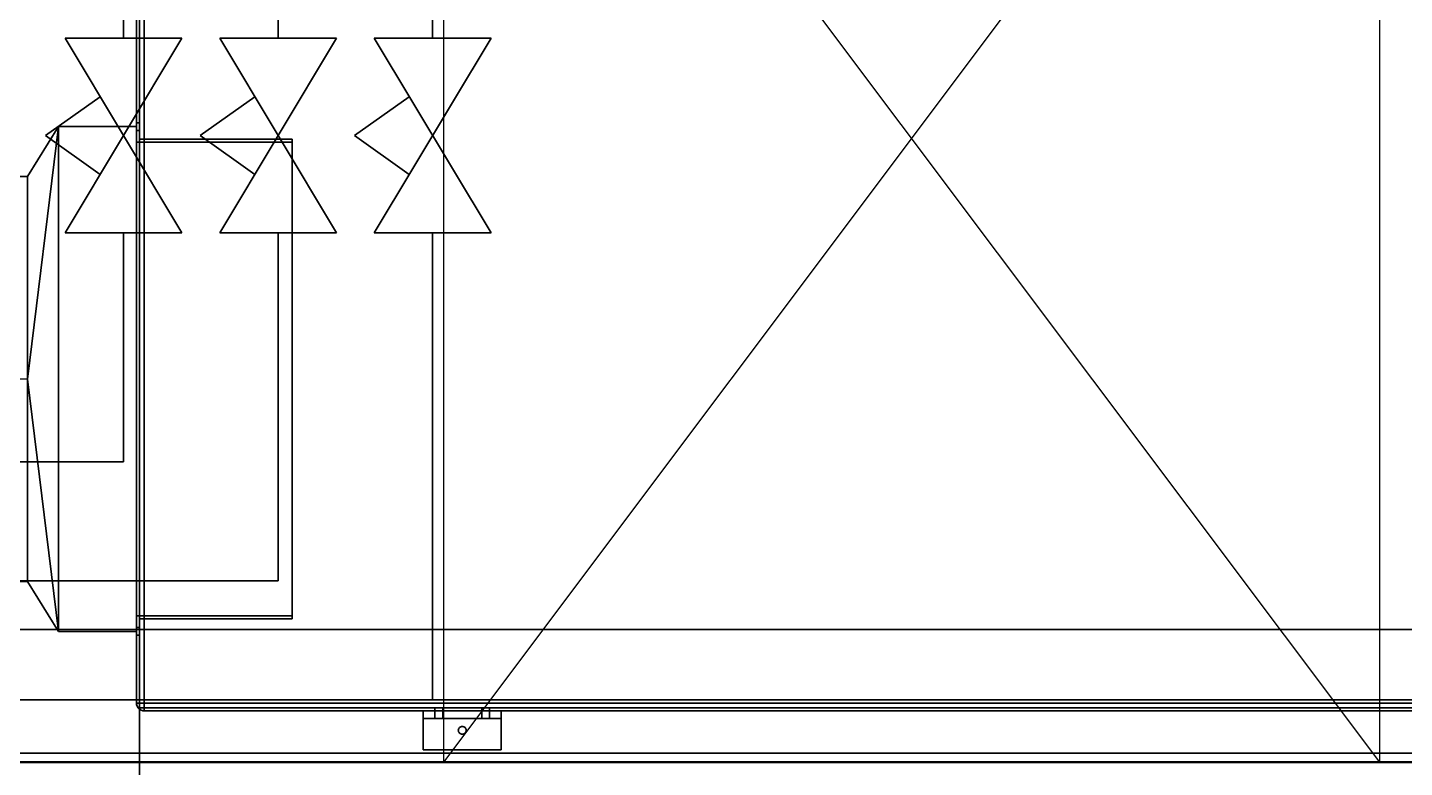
# Model space of a CAD drawing. Extents: x 0 to 756, y -25 to 420.
# Drawn here: x 323.08 to 340.75, y 302.13 to 311.63 of the extents above; entities that cross this region are included whole.
import ezdxf
from ezdxf.lldxf.tags import DXFTag

# ---------------------------------------------------------------- set-up
doc = ezdxf.new("R2010")
doc.units = 0
doc.layers.get('0').update_dxf_attribs({"lineweight": 25})
doc.layers.add('Allgemein03', color=7, linetype='Continuous', lineweight=25)
doc.layers.add('Wand Holz nicht tragend', color=7, linetype='Continuous', lineweight=13)
for name, color, linetype, lineweight, true_color in [('L_Abluft', 2, 'Continuous', 35, 0xffff00), ('L_Lüftungsgerät', 3, 'Continuous', 35, 0x00ff00), ('L_Schalldaempfer', 7, 'Continuous', 35, 0xababab), ('Raum', 250, 'Continuous', 13, 0x333333), ('S_Kaltwasser', 3, 'Continuous', 35, 0x00ff00), ('S_Zirkulation', 7, 'fein_strichliert', 35, 0xff0080)]:
    doc.layers.add(name, color=color, linetype=linetype, lineweight=lineweight, true_color=true_color)
tags = doc.linetypes.add('fein_strichliert', pattern=[4, 1, -2, 1]).pattern_tags.tags
tags[8:9] = [DXFTag(74, 4), DXFTag(75, 0), DXFTag(340, '0'), DXFTag(46, 0.0), DXFTag(50, 0.0), DXFTag(44, 0.0), DXFTag(45, 0.0)]
tags[6:7] = [DXFTag(74, 4), DXFTag(75, 0), DXFTag(340, '0'), DXFTag(46, 0.0), DXFTag(50, 0.0), DXFTag(44, 0.0), DXFTag(45, 0.0)]
tags[4:5] = [DXFTag(74, 4), DXFTag(75, 0), DXFTag(340, '0'), DXFTag(46, 0.0), DXFTag(50, 0.0), DXFTag(44, 0.0), DXFTag(45, 0.0)]
tags = doc.linetypes.add('STRICHPUNKT2', pattern=[12.7, 6.35, -3.175, 0, -3.175]).pattern_tags.tags
tags[10:11] = [DXFTag(74, 4), DXFTag(75, 0), DXFTag(340, '0'), DXFTag(46, 0.0), DXFTag(50, 0.0), DXFTag(44, 0.0), DXFTag(45, 0.0)]
tags[8:9] = [DXFTag(74, 4), DXFTag(75, 0), DXFTag(340, '0'), DXFTag(46, 0.0), DXFTag(50, 0.0), DXFTag(44, 0.0), DXFTag(45, 0.0)]
tags[6:7] = [DXFTag(74, 4), DXFTag(75, 0), DXFTag(340, '0'), DXFTag(46, 0.0), DXFTag(50, 0.0), DXFTag(44, 0.0), DXFTag(45, 0.0)]
tags[4:5] = [DXFTag(74, 4), DXFTag(75, 0), DXFTag(340, '0'), DXFTag(46, 0.0), DXFTag(50, 0.0), DXFTag(44, 0.0), DXFTag(45, 0.0)]

# ---------------------------------------------------------------- blocks, each defined once
blk = doc.blocks.new('Referenz-A01I5XF3IE')
at = {"layer": 'Allgemein03', "color": 0, "lineweight": -2}
for p, q in [((328.422, 302.194), (328.422, 350.226)), ((340.43, 350.226), (340.43, 302.194)), ((328.422, 302.194), (340.43, 318.204)), ((328.422, 318.204), (340.43, 302.194)), ((328.422, 302.194), (340.43, 302.194))]:
    blk.add_line(p, q, dxfattribs=at)
at = {"layer": 'Raum', "color": 0, "lineweight": -2}
blk.add_line((296.401, 302.194), (387.461, 302.194), dxfattribs=at)
at = {"layer": 'Wand Holz nicht tragend', "color": 0, "lineweight": 50}
blk.add_line((387.461, 302.194), (296.401, 302.194), dxfattribs=at)
blk = doc.blocks.new('3D-Objekt-A01I5XHHIE', base_point=(324.479, 302.353))
at = {"color": 0, "lineweight": -2}
for p, q in [((324.479, 319.653), (324.479, 302.953)), ((324.479, 302.953), (324.479, 319.653)), ((324.519, 319.513), (324.519, 302.893)), ((324.519, 319.513), (324.519, 302.993)), ((324.579, 302.853), (324.579, 319.553)), ((324.579, 319.553), (324.579, 302.953)), ((324.479, 310.403), (324.479, 310.402)), ((324.519, 310.403), (324.479, 310.403)), ((324.479, 310.403), (324.479, 310.402)), ((324.519, 310.403), (324.479, 310.403)), ((324.479, 310.403), (324.479, 310.402)), ((324.479, 310.403), (324.479, 310.402)), ((324.479, 310.402), (324.479, 310.399)), ((324.479, 310.402), (324.479, 310.399)), ((324.479, 310.402), (324.479, 310.399)), ((324.479, 310.402), (324.479, 310.399)), ((324.479, 310.399), (324.479, 310.394)), ((324.479, 310.399), (324.479, 310.394)), ((324.479, 310.399), (324.479, 310.394)), ((324.479, 310.399), (324.479, 310.394)), ((324.479, 310.394), (324.479, 310.388)), ((324.479, 310.394), (324.479, 310.388)), ((324.479, 310.394), (324.479, 310.388)), ((324.479, 310.394), (324.479, 310.388)), ((324.479, 310.388), (324.479, 310.381)), ((324.479, 310.388), (324.479, 310.381)), ((324.479, 310.388), (324.479, 310.381)), ((324.479, 310.388), (324.479, 310.381)), ((324.479, 310.381), (324.479, 310.372)), ((324.479, 310.381), (324.479, 310.372)), ((324.479, 310.381), (324.479, 310.372)), ((324.479, 310.381), (324.479, 310.372)), ((324.479, 310.372), (324.479, 310.363)), ((324.479, 310.372), (324.479, 310.363)), ((324.479, 310.372), (324.479, 310.363)), ((324.479, 310.372), (324.479, 310.363)), ((324.479, 310.363), (324.479, 310.353)), ((324.479, 310.363), (324.479, 310.353)), ((324.479, 310.363), (324.479, 310.353)), ((324.479, 310.363), (324.479, 310.353)), ((324.479, 310.353), (324.479, 310.343)), ((324.479, 310.353), (324.479, 310.343)), ((324.479, 310.353), (324.479, 310.343)), ((324.479, 310.353), (324.479, 310.343)), ((324.479, 310.343), (324.479, 310.334)), ((324.479, 310.343), (324.479, 310.334)), ((324.479, 310.343), (324.479, 310.334)), ((324.479, 310.343), (324.479, 310.334)), ((324.479, 310.334), (324.479, 310.325)), ((324.479, 310.334), (324.479, 310.325)), ((324.479, 310.334), (324.479, 310.325)), ((324.479, 310.334), (324.479, 310.325)), ((324.479, 310.325), (324.479, 310.318)), ((324.479, 310.325), (324.479, 310.318)), ((324.479, 310.325), (324.479, 310.318)), ((324.479, 310.325), (324.479, 310.318)), ((324.479, 310.318), (324.479, 310.311)), ((324.479, 310.318), (324.479, 310.311)), ((324.479, 310.318), (324.479, 310.311)), ((324.479, 310.318), (324.479, 310.311)), ((324.479, 310.311), (324.479, 310.307)), ((324.479, 310.311), (324.479, 310.307)), ((324.479, 310.311), (324.479, 310.307)), ((324.479, 310.311), (324.479, 310.307)), ((324.479, 310.307), (324.479, 310.304)), ((324.479, 310.307), (324.479, 310.304)), ((324.479, 310.307), (324.479, 310.304)), ((324.479, 310.307), (324.479, 310.304)), ((324.479, 310.304), (324.479, 310.303)), ((324.479, 310.304), (324.479, 310.303)), ((324.479, 310.304), (324.479, 310.303)), ((324.479, 310.304), (324.479, 310.303)), ((324.479, 310.303), (324.519, 310.303)), ((324.479, 310.303), (324.519, 310.303)), ((324.519, 310.402), (324.519, 310.403)), ((324.519, 310.402), (324.519, 310.403)), ((324.519, 310.402), (324.519, 310.403)), ((324.519, 310.402), (324.519, 310.403)), ((324.519, 310.399), (324.519, 310.402)), ((324.519, 310.399), (324.519, 310.402)), ((324.519, 310.399), (324.519, 310.402)), ((324.519, 310.399), (324.519, 310.402)), ((324.519, 310.394), (324.519, 310.399)), ((324.519, 310.394), (324.519, 310.399)), ((324.519, 310.394), (324.519, 310.399)), ((324.519, 310.394), (324.519, 310.399)), ((324.519, 310.388), (324.519, 310.394)), ((324.519, 310.388), (324.519, 310.394)), ((324.519, 310.388), (324.519, 310.394)), ((324.519, 310.388), (324.519, 310.394)), ((324.519, 310.381), (324.519, 310.388)), ((324.519, 310.381), (324.519, 310.388)), ((324.519, 310.381), (324.519, 310.388)), ((324.519, 310.381), (324.519, 310.388)), ((324.519, 310.372), (324.519, 310.381)), ((324.519, 310.372), (324.519, 310.381)), ((324.519, 310.372), (324.519, 310.381)), ((324.519, 310.372), (324.519, 310.381)), ((324.519, 310.363), (324.519, 310.372)), ((324.519, 310.363), (324.519, 310.372)), ((324.519, 310.363), (324.519, 310.372)), ((324.519, 310.363), (324.519, 310.372)), ((324.519, 310.353), (324.519, 310.363)), ((324.519, 310.353), (324.519, 310.363)), ((324.519, 310.353), (324.519, 310.363)), ((324.519, 310.353), (324.519, 310.363)), ((324.519, 310.343), (324.519, 310.353)), ((324.519, 310.343), (324.519, 310.353)), ((324.519, 310.343), (324.519, 310.353)), ((324.519, 310.343), (324.519, 310.353)), ((324.519, 310.334), (324.519, 310.343)), ((324.519, 310.334), (324.519, 310.343)), ((324.519, 310.334), (324.519, 310.343)), ((324.519, 310.334), (324.519, 310.343)), ((324.519, 310.325), (324.519, 310.334)), ((324.519, 310.325), (324.519, 310.334)), ((324.519, 310.325), (324.519, 310.334)), ((324.519, 310.325), (324.519, 310.334)), ((324.519, 310.318), (324.519, 310.325)), ((324.519, 310.318), (324.519, 310.325)), ((324.519, 310.318), (324.519, 310.325)), ((324.519, 310.318), (324.519, 310.325)), ((324.519, 310.311), (324.519, 310.318)), ((324.519, 310.311), (324.519, 310.318)), ((324.519, 310.311), (324.519, 310.318)), ((324.519, 310.311), (324.519, 310.318)), ((324.519, 310.307), (324.519, 310.311)), ((324.519, 310.307), (324.519, 310.311)), ((324.519, 310.307), (324.519, 310.311)), ((324.519, 310.307), (324.519, 310.311)), ((324.519, 310.304), (324.519, 310.307)), ((324.519, 310.304), (324.519, 310.307)), ((324.519, 310.304), (324.519, 310.307)), ((324.519, 310.304), (324.519, 310.307)), ((324.519, 310.303), (324.519, 310.304)), ((324.519, 310.303), (324.519, 310.304)), ((324.519, 310.303), (324.519, 310.304)), ((324.519, 310.303), (324.519, 310.304)), ((324.479, 310.153), (324.479, 304.073)), ((326.479, 310.153), (324.479, 310.153)), ((324.479, 310.153), (324.479, 310.153)), ((324.479, 310.153), (324.479, 304.073)), ((324.479, 310.153), (326.479, 310.153)), ((324.519, 310.193), (324.519, 304.033)), ((326.479, 310.193), (324.519, 310.193)), ((324.519, 310.193), (324.519, 310.193)), ((324.519, 310.193), (324.519, 304.033)), ((326.479, 310.193), (324.519, 310.193)), ((326.479, 304.033), (326.479, 310.193)), ((326.479, 310.193), (326.479, 310.193)), ((326.479, 310.193), (326.479, 304.033)), ((326.479, 304.073), (326.479, 310.153)), ((326.479, 304.073), (326.479, 310.153)), ((326.479, 310.153), (326.479, 310.153)), ((324.479, 304.073), (326.479, 304.073)), ((324.479, 304.073), (324.479, 304.073)), ((324.479, 304.073), (326.479, 304.073)), ((324.479, 303.923), (324.479, 303.922)), ((324.519, 303.923), (324.479, 303.923)), ((324.479, 303.923), (324.479, 303.922)), ((324.519, 303.923), (324.479, 303.923)), ((324.479, 303.923), (324.479, 303.922)), ((324.479, 303.923), (324.479, 303.922)), ((324.479, 303.922), (324.479, 303.919)), ((324.479, 303.922), (324.479, 303.919)), ((324.479, 303.922), (324.479, 303.919)), ((324.479, 303.922), (324.479, 303.919)), ((324.519, 304.033), (326.479, 304.033)), ((324.519, 304.033), (324.519, 304.033)), ((324.519, 304.033), (326.479, 304.033)), ((324.519, 303.922), (324.519, 303.923)), ((324.519, 303.922), (324.519, 303.923)), ((324.519, 303.922), (324.519, 303.923)), ((324.519, 303.922), (324.519, 303.923)), ((324.519, 303.919), (324.519, 303.922)), ((324.519, 303.919), (324.519, 303.922)), ((324.519, 303.919), (324.519, 303.922)), ((324.519, 303.919), (324.519, 303.922)), ((326.479, 304.073), (326.479, 304.073)), ((326.479, 304.033), (326.479, 304.033)), ((324.479, 303.919), (324.479, 303.914)), ((324.479, 303.919), (324.479, 303.914)), ((324.479, 303.919), (324.479, 303.914)), ((324.479, 303.919), (324.479, 303.914)), ((324.479, 303.914), (324.479, 303.908)), ((324.479, 303.914), (324.479, 303.908)), ((324.479, 303.914), (324.479, 303.908)), ((324.479, 303.914), (324.479, 303.908)), ((324.479, 303.908), (324.479, 303.901)), ((324.479, 303.908), (324.479, 303.901)), ((324.479, 303.908), (324.479, 303.901)), ((324.479, 303.908), (324.479, 303.901)), ((324.479, 303.901), (324.479, 303.892)), ((324.479, 303.901), (324.479, 303.892)), ((324.479, 303.901), (324.479, 303.892)), ((324.479, 303.901), (324.479, 303.892)), ((324.479, 303.892), (324.479, 303.883)), ((324.479, 303.892), (324.479, 303.883)), ((324.479, 303.892), (324.479, 303.883)), ((324.479, 303.892), (324.479, 303.883)), ((324.479, 303.883), (324.479, 303.873)), ((324.479, 303.883), (324.479, 303.873)), ((324.479, 303.883), (324.479, 303.873)), ((324.479, 303.883), (324.479, 303.873)), ((324.479, 303.873), (324.479, 303.863)), ((324.479, 303.873), (324.479, 303.863)), ((324.479, 303.873), (324.479, 303.863)), ((324.479, 303.873), (324.479, 303.863)), ((324.479, 303.863), (324.479, 303.854)), ((324.479, 303.863), (324.479, 303.854)), ((324.479, 303.863), (324.479, 303.854)), ((324.479, 303.863), (324.479, 303.854)), ((324.479, 303.854), (324.479, 303.845)), ((324.479, 303.854), (324.479, 303.845)), ((324.479, 303.854), (324.479, 303.845)), ((324.479, 303.854), (324.479, 303.845)), ((324.479, 303.845), (324.479, 303.838)), ((324.479, 303.845), (324.479, 303.838)), ((324.479, 303.845), (324.479, 303.838)), ((324.479, 303.845), (324.479, 303.838)), ((324.479, 303.838), (324.479, 303.831)), ((324.479, 303.838), (324.479, 303.831)), ((324.479, 303.838), (324.479, 303.831)), ((324.479, 303.838), (324.479, 303.831)), ((324.479, 303.831), (324.479, 303.827)), ((324.479, 303.831), (324.479, 303.827)), ((324.479, 303.831), (324.479, 303.827)), ((324.479, 303.831), (324.479, 303.827)), ((324.479, 303.827), (324.479, 303.824)), ((324.479, 303.827), (324.479, 303.824)), ((324.479, 303.827), (324.479, 303.824)), ((324.479, 303.827), (324.479, 303.824)), ((324.479, 303.824), (324.479, 303.823)), ((324.479, 303.824), (324.479, 303.823)), ((324.479, 303.824), (324.479, 303.823)), ((324.479, 303.824), (324.479, 303.823)), ((324.479, 303.823), (324.519, 303.823)), ((324.479, 303.823), (324.519, 303.823)), ((324.519, 303.914), (324.519, 303.919)), ((324.519, 303.914), (324.519, 303.919)), ((324.519, 303.914), (324.519, 303.919)), ((324.519, 303.914), (324.519, 303.919)), ((324.519, 303.908), (324.519, 303.914)), ((324.519, 303.908), (324.519, 303.914)), ((324.519, 303.908), (324.519, 303.914)), ((324.519, 303.908), (324.519, 303.914)), ((324.519, 303.901), (324.519, 303.908)), ((324.519, 303.901), (324.519, 303.908)), ((324.519, 303.901), (324.519, 303.908)), ((324.519, 303.901), (324.519, 303.908)), ((324.519, 303.892), (324.519, 303.901)), ((324.519, 303.892), (324.519, 303.901)), ((324.519, 303.892), (324.519, 303.901)), ((324.519, 303.892), (324.519, 303.901)), ((324.519, 303.883), (324.519, 303.892)), ((324.519, 303.883), (324.519, 303.892)), ((324.519, 303.883), (324.519, 303.892)), ((324.519, 303.883), (324.519, 303.892)), ((324.519, 303.873), (324.519, 303.883)), ((324.519, 303.873), (324.519, 303.883)), ((324.519, 303.873), (324.519, 303.883)), ((324.519, 303.873), (324.519, 303.883)), ((324.519, 303.863), (324.519, 303.873)), ((324.519, 303.863), (324.519, 303.873)), ((324.519, 303.863), (324.519, 303.873)), ((324.519, 303.863), (324.519, 303.873)), ((324.519, 303.854), (324.519, 303.863)), ((324.519, 303.854), (324.519, 303.863)), ((324.519, 303.854), (324.519, 303.863)), ((324.519, 303.854), (324.519, 303.863)), ((324.519, 303.845), (324.519, 303.854)), ((324.519, 303.845), (324.519, 303.854)), ((324.519, 303.845), (324.519, 303.854)), ((324.519, 303.845), (324.519, 303.854)), ((324.519, 303.838), (324.519, 303.845)), ((324.519, 303.838), (324.519, 303.845)), ((324.519, 303.838), (324.519, 303.845)), ((324.519, 303.838), (324.519, 303.845)), ((324.519, 303.831), (324.519, 303.838)), ((324.519, 303.831), (324.519, 303.838)), ((324.519, 303.831), (324.519, 303.838)), ((324.519, 303.831), (324.519, 303.838)), ((324.519, 303.827), (324.519, 303.831)), ((324.519, 303.827), (324.519, 303.831)), ((324.519, 303.827), (324.519, 303.831)), ((324.519, 303.827), (324.519, 303.831)), ((324.519, 303.824), (324.519, 303.827)), ((324.519, 303.824), (324.519, 303.827)), ((324.519, 303.824), (324.519, 303.827)), ((324.519, 303.824), (324.519, 303.827)), ((324.519, 303.823), (324.519, 303.824)), ((324.519, 303.823), (324.519, 303.824)), ((324.519, 303.823), (324.519, 303.824)), ((324.519, 303.823), (324.519, 303.824)), ((324.479, 302.953), (324.48, 302.939)), ((324.483, 302.927), (324.479, 302.953)), ((324.479, 302.953), (324.481, 302.933)), ((324.479, 302.953), (324.483, 302.953)), ((324.479, 302.953), (324.479, 302.953)), ((324.48, 302.939), (324.481, 302.935)), ((324.481, 302.935), (324.483, 302.927)), ((324.487, 302.915), (324.481, 302.933)), ((324.481, 302.933), (324.483, 302.927)), ((324.483, 302.953), (324.493, 302.953)), ((324.493, 302.903), (324.483, 302.927)), ((324.483, 302.927), (324.484, 302.924)), ((324.483, 302.927), (324.487, 302.915)), ((324.484, 302.924), (324.493, 302.903)), ((324.496, 302.897), (324.487, 302.915)), ((324.487, 302.915), (324.493, 302.903)), ((324.493, 302.953), (324.509, 302.953)), ((324.493, 302.903), (324.496, 302.897)), ((324.509, 302.882), (324.493, 302.903)), ((324.496, 302.897), (324.509, 302.882)), ((324.509, 302.953), (324.529, 302.953)), ((324.509, 302.882), (324.524, 302.87)), ((324.529, 302.866), (324.509, 302.882)), ((324.519, 302.993), (324.519, 302.967)), ((324.519, 302.993), (352.799, 302.993)), ((324.519, 302.967), (324.519, 302.943)), ((324.519, 302.943), (324.519, 302.922)), ((324.519, 302.922), (324.519, 302.906)), ((324.519, 302.906), (324.519, 302.896)), ((324.519, 302.896), (324.519, 302.893)), ((324.519, 302.893), (352.799, 302.893)), ((324.519, 302.893), (324.519, 302.893)), ((352.799, 302.893), (324.519, 302.893)), ((324.524, 302.87), (324.529, 302.866)), ((324.541, 302.861), (324.524, 302.87)), ((324.529, 302.953), (324.554, 302.953)), ((324.554, 302.856), (324.529, 302.866)), ((324.529, 302.866), (324.551, 302.857)), ((324.529, 302.866), (324.541, 302.861)), ((324.56, 302.855), (324.541, 302.861)), ((324.541, 302.861), (324.554, 302.856)), ((324.554, 302.953), (324.579, 302.953)), ((324.579, 302.953), (324.579, 302.927)), ((324.579, 302.953), (352.739, 302.953)), ((324.579, 302.927), (324.579, 302.903)), ((324.579, 302.903), (324.579, 302.882)), ((324.579, 302.882), (324.579, 302.866)), ((324.579, 302.866), (324.579, 302.856)), ((328.309, 302.893), (328.309, 302.753)), ((328.31, 302.893), (328.309, 302.893)), ((328.309, 302.893), (328.309, 302.753)), ((328.31, 302.893), (328.309, 302.893)), ((328.309, 302.893), (328.309, 302.753)), ((328.31, 302.893), (328.309, 302.893)), ((328.309, 302.893), (328.309, 302.753)), ((328.31, 302.893), (328.309, 302.893)), ((328.31, 302.893), (328.309, 302.893)), ((328.31, 302.893), (328.309, 302.893)), ((328.31, 302.893), (328.309, 302.893)), ((328.31, 302.893), (328.309, 302.893)), ((328.313, 302.893), (328.31, 302.893)), ((328.313, 302.893), (328.31, 302.893)), ((328.313, 302.893), (328.31, 302.893)), ((328.313, 302.893), (328.31, 302.893)), ((328.313, 302.893), (328.31, 302.893)), ((328.313, 302.893), (328.31, 302.893)), ((328.313, 302.893), (328.31, 302.893)), ((328.313, 302.893), (328.31, 302.893)), ((328.318, 302.893), (328.313, 302.893)), ((328.318, 302.893), (328.313, 302.893)), ((328.318, 302.893), (328.313, 302.893)), ((328.318, 302.893), (328.313, 302.893)), ((328.318, 302.893), (328.313, 302.893)), ((328.318, 302.893), (328.313, 302.893)), ((328.318, 302.893), (328.313, 302.893)), ((328.318, 302.893), (328.313, 302.893)), ((328.324, 302.893), (328.318, 302.893)), ((328.324, 302.893), (328.318, 302.893)), ((328.324, 302.893), (328.318, 302.893)), ((328.324, 302.893), (328.318, 302.893)), ((328.324, 302.893), (328.318, 302.893)), ((328.324, 302.893), (328.318, 302.893)), ((328.324, 302.893), (328.318, 302.893)), ((328.324, 302.893), (328.318, 302.893)), ((328.332, 302.893), (328.324, 302.893)), ((328.332, 302.893), (328.324, 302.893)), ((328.332, 302.893), (328.324, 302.893)), ((328.332, 302.893), (328.324, 302.893)), ((328.332, 302.893), (328.324, 302.893)), ((328.332, 302.893), (328.324, 302.893)), ((328.332, 302.893), (328.324, 302.893)), ((328.332, 302.893), (328.324, 302.893)), ((328.34, 302.893), (328.332, 302.893)), ((328.34, 302.893), (328.332, 302.893)), ((328.34, 302.893), (328.332, 302.893)), ((328.34, 302.893), (328.332, 302.893)), ((328.34, 302.893), (328.332, 302.893)), ((328.34, 302.893), (328.332, 302.893)), ((328.34, 302.893), (328.332, 302.893)), ((328.34, 302.893), (328.332, 302.893)), ((328.35, 302.893), (328.34, 302.893)), ((328.35, 302.893), (328.34, 302.893)), ((328.35, 302.893), (328.34, 302.893)), ((328.35, 302.893), (328.34, 302.893)), ((328.35, 302.893), (328.34, 302.893)), ((328.35, 302.893), (328.34, 302.893)), ((328.35, 302.893), (328.34, 302.893)), ((328.35, 302.893), (328.34, 302.893)), ((328.359, 302.893), (328.35, 302.893)), ((328.359, 302.893), (328.35, 302.893)), ((328.359, 302.893), (328.35, 302.893)), ((328.359, 302.893), (328.35, 302.893)), ((328.359, 302.893), (328.35, 302.893)), ((328.359, 302.893), (328.35, 302.893)), ((328.359, 302.893), (328.35, 302.893)), ((328.359, 302.893), (328.35, 302.893)), ((328.369, 302.893), (328.359, 302.893)), ((328.369, 302.893), (328.359, 302.893)), ((328.369, 302.893), (328.359, 302.893)), ((328.369, 302.893), (328.359, 302.893)), ((328.369, 302.893), (328.359, 302.893)), ((328.369, 302.893), (328.359, 302.893)), ((328.369, 302.893), (328.359, 302.893)), ((328.369, 302.893), (328.359, 302.893)), ((328.379, 302.893), (328.369, 302.893)), ((328.379, 302.893), (328.369, 302.893)), ((328.379, 302.893), (328.369, 302.893)), ((328.379, 302.893), (328.369, 302.893)), ((328.379, 302.893), (328.369, 302.893)), ((328.379, 302.893), (328.369, 302.893)), ((328.379, 302.893), (328.369, 302.893)), ((328.379, 302.893), (328.369, 302.893)), ((328.387, 302.893), (328.379, 302.893)), ((328.387, 302.893), (328.379, 302.893)), ((328.387, 302.893), (328.379, 302.893)), ((328.387, 302.893), (328.379, 302.893)), ((328.387, 302.893), (328.379, 302.893)), ((328.387, 302.893), (328.379, 302.893)), ((328.387, 302.893), (328.379, 302.893)), ((328.387, 302.893), (328.379, 302.893)), ((328.395, 302.893), (328.387, 302.893)), ((328.395, 302.893), (328.387, 302.893)), ((328.395, 302.893), (328.387, 302.893)), ((328.395, 302.893), (328.387, 302.893)), ((328.395, 302.893), (328.387, 302.893)), ((328.395, 302.893), (328.387, 302.893)), ((328.395, 302.893), (328.387, 302.893)), ((328.395, 302.893), (328.387, 302.893)), ((328.401, 302.893), (328.395, 302.893)), ((328.401, 302.893), (328.395, 302.893)), ((328.401, 302.893), (328.395, 302.893)), ((328.401, 302.893), (328.395, 302.893)), ((328.401, 302.893), (328.395, 302.893)), ((328.401, 302.893), (328.395, 302.893)), ((328.401, 302.893), (328.395, 302.893)), ((328.401, 302.893), (328.395, 302.893)), ((328.406, 302.893), (328.401, 302.893)), ((328.406, 302.893), (328.401, 302.893)), ((328.406, 302.893), (328.401, 302.893)), ((328.406, 302.893), (328.401, 302.893)), ((328.406, 302.893), (328.401, 302.893)), ((328.406, 302.893), (328.401, 302.893)), ((328.406, 302.893), (328.401, 302.893)), ((328.406, 302.893), (328.401, 302.893)), ((328.408, 302.893), (328.406, 302.893)), ((328.408, 302.893), (328.406, 302.893)), ((328.408, 302.893), (328.406, 302.893)), ((328.408, 302.893), (328.406, 302.893)), ((328.408, 302.893), (328.406, 302.893)), ((328.408, 302.893), (328.406, 302.893)), ((328.408, 302.893), (328.406, 302.893)), ((328.408, 302.893), (328.406, 302.893)), ((328.409, 302.893), (328.408, 302.893)), ((328.409, 302.893), (328.408, 302.893)), ((328.409, 302.893), (328.408, 302.893)), ((328.409, 302.893), (328.408, 302.893)), ((328.409, 302.893), (328.408, 302.893)), ((328.409, 302.893), (328.408, 302.893)), ((328.409, 302.893), (328.408, 302.893)), ((328.409, 302.893), (328.408, 302.893)), ((328.409, 302.753), (328.409, 302.893)), ((328.409, 302.753), (328.409, 302.893)), ((328.409, 302.753), (328.409, 302.893)), ((328.409, 302.753), (328.409, 302.893)), ((328.909, 302.893), (328.909, 302.753)), ((328.91, 302.893), (328.909, 302.893)), ((328.909, 302.893), (328.909, 302.753)), ((328.91, 302.893), (328.909, 302.893)), ((328.909, 302.893), (328.909, 302.753)), ((328.91, 302.893), (328.909, 302.893)), ((328.909, 302.893), (328.909, 302.753)), ((328.91, 302.893), (328.909, 302.893)), ((328.91, 302.893), (328.909, 302.893)), ((328.91, 302.893), (328.909, 302.893)), ((328.91, 302.893), (328.909, 302.893)), ((328.91, 302.893), (328.909, 302.893)), ((328.913, 302.893), (328.91, 302.893)), ((328.913, 302.893), (328.91, 302.893)), ((328.913, 302.893), (328.91, 302.893)), ((328.913, 302.893), (328.91, 302.893)), ((328.913, 302.893), (328.91, 302.893)), ((328.913, 302.893), (328.91, 302.893)), ((328.913, 302.893), (328.91, 302.893)), ((328.913, 302.893), (328.91, 302.893)), ((328.918, 302.893), (328.913, 302.893)), ((328.918, 302.893), (328.913, 302.893)), ((328.918, 302.893), (328.913, 302.893)), ((328.918, 302.893), (328.913, 302.893)), ((328.918, 302.893), (328.913, 302.893)), ((328.918, 302.893), (328.913, 302.893)), ((328.918, 302.893), (328.913, 302.893)), ((328.918, 302.893), (328.913, 302.893)), ((328.924, 302.893), (328.918, 302.893)), ((328.924, 302.893), (328.918, 302.893)), ((328.924, 302.893), (328.918, 302.893)), ((328.924, 302.893), (328.918, 302.893)), ((328.924, 302.893), (328.918, 302.893)), ((328.924, 302.893), (328.918, 302.893)), ((328.924, 302.893), (328.918, 302.893)), ((328.924, 302.893), (328.918, 302.893)), ((328.932, 302.893), (328.924, 302.893)), ((328.932, 302.893), (328.924, 302.893)), ((328.932, 302.893), (328.924, 302.893)), ((328.932, 302.893), (328.924, 302.893)), ((328.932, 302.893), (328.924, 302.893)), ((328.932, 302.893), (328.924, 302.893)), ((328.932, 302.893), (328.924, 302.893)), ((328.932, 302.893), (328.924, 302.893)), ((328.94, 302.893), (328.932, 302.893)), ((328.94, 302.893), (328.932, 302.893)), ((328.94, 302.893), (328.932, 302.893)), ((328.94, 302.893), (328.932, 302.893)), ((328.94, 302.893), (328.932, 302.893)), ((328.94, 302.893), (328.932, 302.893)), ((328.94, 302.893), (328.932, 302.893)), ((328.94, 302.893), (328.932, 302.893)), ((328.95, 302.893), (328.94, 302.893)), ((328.95, 302.893), (328.94, 302.893)), ((328.95, 302.893), (328.94, 302.893)), ((328.95, 302.893), (328.94, 302.893)), ((328.95, 302.893), (328.94, 302.893)), ((328.95, 302.893), (328.94, 302.893)), ((328.95, 302.893), (328.94, 302.893)), ((328.95, 302.893), (328.94, 302.893)), ((328.959, 302.893), (328.95, 302.893)), ((328.959, 302.893), (328.95, 302.893)), ((328.959, 302.893), (328.95, 302.893)), ((328.959, 302.893), (328.95, 302.893)), ((328.959, 302.893), (328.95, 302.893)), ((328.959, 302.893), (328.95, 302.893)), ((328.959, 302.893), (328.95, 302.893)), ((328.959, 302.893), (328.95, 302.893)), ((328.969, 302.893), (328.959, 302.893)), ((328.969, 302.893), (328.959, 302.893)), ((328.969, 302.893), (328.959, 302.893)), ((328.969, 302.893), (328.959, 302.893)), ((328.969, 302.893), (328.959, 302.893)), ((328.969, 302.893), (328.959, 302.893)), ((328.969, 302.893), (328.959, 302.893)), ((328.969, 302.893), (328.959, 302.893)), ((328.979, 302.893), (328.969, 302.893)), ((328.979, 302.893), (328.969, 302.893)), ((328.979, 302.893), (328.969, 302.893)), ((328.979, 302.893), (328.969, 302.893)), ((328.979, 302.893), (328.969, 302.893)), ((328.979, 302.893), (328.969, 302.893)), ((328.979, 302.893), (328.969, 302.893)), ((328.979, 302.893), (328.969, 302.893)), ((328.987, 302.893), (328.979, 302.893)), ((328.987, 302.893), (328.979, 302.893)), ((328.987, 302.893), (328.979, 302.893)), ((328.987, 302.893), (328.979, 302.893)), ((328.987, 302.893), (328.979, 302.893)), ((328.987, 302.893), (328.979, 302.893)), ((328.987, 302.893), (328.979, 302.893)), ((328.987, 302.893), (328.979, 302.893)), ((328.995, 302.893), (328.987, 302.893)), ((328.995, 302.893), (328.987, 302.893)), ((328.995, 302.893), (328.987, 302.893)), ((328.995, 302.893), (328.987, 302.893)), ((328.995, 302.893), (328.987, 302.893)), ((328.995, 302.893), (328.987, 302.893)), ((328.995, 302.893), (328.987, 302.893)), ((328.995, 302.893), (328.987, 302.893)), ((329.001, 302.893), (328.995, 302.893)), ((329.001, 302.893), (328.995, 302.893)), ((329.001, 302.893), (328.995, 302.893)), ((329.001, 302.893), (328.995, 302.893)), ((329.001, 302.893), (328.995, 302.893)), ((329.001, 302.893), (328.995, 302.893)), ((329.001, 302.893), (328.995, 302.893)), ((329.001, 302.893), (328.995, 302.893)), ((329.006, 302.893), (329.001, 302.893)), ((329.006, 302.893), (329.001, 302.893)), ((329.006, 302.893), (329.001, 302.893)), ((329.006, 302.893), (329.001, 302.893)), ((329.006, 302.893), (329.001, 302.893)), ((329.006, 302.893), (329.001, 302.893)), ((329.006, 302.893), (329.001, 302.893)), ((329.006, 302.893), (329.001, 302.893)), ((329.008, 302.893), (329.006, 302.893)), ((329.008, 302.893), (329.006, 302.893)), ((329.008, 302.893), (329.006, 302.893)), ((329.008, 302.893), (329.006, 302.893)), ((329.008, 302.893), (329.006, 302.893)), ((329.008, 302.893), (329.006, 302.893)), ((329.008, 302.893), (329.006, 302.893)), ((329.008, 302.893), (329.006, 302.893)), ((329.009, 302.893), (329.008, 302.893)), ((329.009, 302.893), (329.008, 302.893)), ((329.009, 302.893), (329.008, 302.893)), ((329.009, 302.893), (329.008, 302.893)), ((329.009, 302.893), (329.008, 302.893)), ((329.009, 302.893), (329.008, 302.893)), ((329.009, 302.893), (329.008, 302.893)), ((329.009, 302.893), (329.008, 302.893)), ((329.009, 302.753), (329.009, 302.893)), ((329.009, 302.753), (329.009, 302.893)), ((329.009, 302.753), (329.009, 302.893)), ((329.009, 302.753), (329.009, 302.893)), ((324.551, 302.857), (324.554, 302.856)), ((324.579, 302.853), (324.554, 302.856)), ((324.554, 302.856), (324.564, 302.854)), ((324.554, 302.856), (324.56, 302.855)), ((324.56, 302.855), (324.57, 302.853)), ((324.564, 302.854), (324.566, 302.854)), ((324.566, 302.854), (324.567, 302.854)), ((324.567, 302.854), (324.579, 302.853)), ((324.57, 302.853), (324.579, 302.853)), ((324.579, 302.856), (324.579, 302.853)), ((324.579, 302.853), (352.739, 302.853)), ((324.579, 302.853), (324.579, 302.853)), ((352.739, 302.853), (324.579, 302.853)), ((328.159, 302.853), (328.159, 302.353)), ((329.159, 302.853), (328.159, 302.853)), ((328.659, 302.853), (328.159, 302.853)), ((328.159, 302.853), (328.159, 302.853)), ((328.159, 302.853), (328.159, 302.853)), ((328.159, 302.853), (328.159, 302.853)), ((328.159, 302.753), (328.159, 302.853)), ((328.659, 302.753), (328.159, 302.753)), ((329.159, 302.753), (328.159, 302.753)), ((328.159, 302.753), (328.159, 302.753)), ((328.159, 302.753), (328.159, 302.753)), ((328.159, 302.353), (328.159, 302.753)), ((328.309, 302.753), (328.31, 302.753)), ((328.309, 302.753), (328.31, 302.753)), ((328.309, 302.753), (328.31, 302.753)), ((328.309, 302.753), (328.31, 302.753)), ((328.31, 302.753), (328.309, 302.753)), ((328.31, 302.753), (328.309, 302.753)), ((328.31, 302.753), (328.309, 302.753)), ((328.31, 302.753), (328.309, 302.753)), ((328.31, 302.753), (328.313, 302.753)), ((328.31, 302.753), (328.313, 302.753)), ((328.31, 302.753), (328.313, 302.753)), ((328.31, 302.753), (328.313, 302.753)), ((328.313, 302.753), (328.31, 302.753)), ((328.313, 302.753), (328.31, 302.753)), ((328.313, 302.753), (328.31, 302.753)), ((328.313, 302.753), (328.31, 302.753)), ((328.313, 302.753), (328.318, 302.753)), ((328.313, 302.753), (328.318, 302.753)), ((328.313, 302.753), (328.318, 302.753)), ((328.313, 302.753), (328.318, 302.753)), ((328.318, 302.753), (328.313, 302.753)), ((328.318, 302.753), (328.313, 302.753)), ((328.318, 302.753), (328.313, 302.753)), ((328.318, 302.753), (328.313, 302.753)), ((328.318, 302.753), (328.324, 302.753)), ((328.318, 302.753), (328.324, 302.753)), ((328.318, 302.753), (328.324, 302.753)), ((328.318, 302.753), (328.324, 302.753)), ((328.324, 302.753), (328.318, 302.753)), ((328.324, 302.753), (328.318, 302.753)), ((328.324, 302.753), (328.318, 302.753)), ((328.324, 302.753), (328.318, 302.753)), ((328.324, 302.753), (328.332, 302.753)), ((328.324, 302.753), (328.332, 302.753)), ((328.324, 302.753), (328.332, 302.753)), ((328.324, 302.753), (328.332, 302.753)), ((328.332, 302.753), (328.324, 302.753)), ((328.332, 302.753), (328.324, 302.753)), ((328.332, 302.753), (328.324, 302.753)), ((328.332, 302.753), (328.324, 302.753)), ((328.332, 302.753), (328.34, 302.753)), ((328.332, 302.753), (328.34, 302.753)), ((328.332, 302.753), (328.34, 302.753)), ((328.332, 302.753), (328.34, 302.753)), ((328.34, 302.753), (328.332, 302.753)), ((328.34, 302.753), (328.332, 302.753)), ((328.34, 302.753), (328.332, 302.753)), ((328.34, 302.753), (328.332, 302.753)), ((328.34, 302.753), (328.35, 302.753)), ((328.34, 302.753), (328.35, 302.753)), ((328.34, 302.753), (328.35, 302.753)), ((328.34, 302.753), (328.35, 302.753)), ((328.35, 302.753), (328.34, 302.753)), ((328.35, 302.753), (328.34, 302.753)), ((328.35, 302.753), (328.34, 302.753)), ((328.35, 302.753), (328.34, 302.753)), ((328.35, 302.753), (328.359, 302.753)), ((328.35, 302.753), (328.359, 302.753)), ((328.35, 302.753), (328.359, 302.753)), ((328.35, 302.753), (328.359, 302.753)), ((328.359, 302.753), (328.35, 302.753)), ((328.359, 302.753), (328.35, 302.753)), ((328.359, 302.753), (328.35, 302.753)), ((328.359, 302.753), (328.35, 302.753)), ((328.359, 302.753), (328.369, 302.753)), ((328.359, 302.753), (328.369, 302.753)), ((328.359, 302.753), (328.369, 302.753)), ((328.359, 302.753), (328.369, 302.753)), ((328.369, 302.753), (328.359, 302.753)), ((328.369, 302.753), (328.359, 302.753)), ((328.369, 302.753), (328.359, 302.753)), ((328.369, 302.753), (328.359, 302.753)), ((328.369, 302.753), (328.379, 302.753)), ((328.369, 302.753), (328.379, 302.753)), ((328.369, 302.753), (328.379, 302.753)), ((328.369, 302.753), (328.379, 302.753)), ((328.379, 302.753), (328.369, 302.753)), ((328.379, 302.753), (328.369, 302.753)), ((328.379, 302.753), (328.369, 302.753)), ((328.379, 302.753), (328.369, 302.753)), ((328.379, 302.753), (328.387, 302.753)), ((328.379, 302.753), (328.387, 302.753)), ((328.379, 302.753), (328.387, 302.753)), ((328.379, 302.753), (328.387, 302.753)), ((328.387, 302.753), (328.379, 302.753)), ((328.387, 302.753), (328.379, 302.753)), ((328.387, 302.753), (328.379, 302.753)), ((328.387, 302.753), (328.379, 302.753)), ((328.387, 302.753), (328.395, 302.753)), ((328.387, 302.753), (328.395, 302.753)), ((328.387, 302.753), (328.395, 302.753)), ((328.387, 302.753), (328.395, 302.753)), ((328.395, 302.753), (328.387, 302.753)), ((328.395, 302.753), (328.387, 302.753)), ((328.395, 302.753), (328.387, 302.753)), ((328.395, 302.753), (328.387, 302.753)), ((328.395, 302.753), (328.401, 302.753)), ((328.395, 302.753), (328.401, 302.753)), ((328.395, 302.753), (328.401, 302.753)), ((328.395, 302.753), (328.401, 302.753)), ((328.401, 302.753), (328.395, 302.753)), ((328.401, 302.753), (328.395, 302.753)), ((328.401, 302.753), (328.395, 302.753)), ((328.401, 302.753), (328.395, 302.753)), ((328.401, 302.753), (328.406, 302.753)), ((328.401, 302.753), (328.406, 302.753)), ((328.401, 302.753), (328.406, 302.753)), ((328.401, 302.753), (328.406, 302.753)), ((328.406, 302.753), (328.401, 302.753)), ((328.406, 302.753), (328.401, 302.753)), ((328.406, 302.753), (328.401, 302.753)), ((328.406, 302.753), (328.401, 302.753)), ((328.406, 302.753), (328.408, 302.753)), ((328.406, 302.753), (328.408, 302.753)), ((328.406, 302.753), (328.408, 302.753)), ((328.406, 302.753), (328.408, 302.753)), ((328.408, 302.753), (328.406, 302.753)), ((328.408, 302.753), (328.406, 302.753)), ((328.408, 302.753), (328.406, 302.753)), ((328.408, 302.753), (328.406, 302.753)), ((328.408, 302.753), (328.409, 302.753)), ((328.408, 302.753), (328.409, 302.753)), ((328.408, 302.753), (328.409, 302.753)), ((328.408, 302.753), (328.409, 302.753)), ((328.409, 302.753), (328.408, 302.753)), ((328.409, 302.753), (328.408, 302.753)), ((328.409, 302.753), (328.408, 302.753)), ((328.409, 302.753), (328.408, 302.753)), ((329.159, 302.853), (328.659, 302.853)), ((329.159, 302.753), (328.659, 302.753)), ((328.909, 302.753), (328.91, 302.753)), ((328.909, 302.753), (328.91, 302.753)), ((328.909, 302.753), (328.91, 302.753)), ((328.909, 302.753), (328.91, 302.753)), ((328.91, 302.753), (328.909, 302.753)), ((328.91, 302.753), (328.909, 302.753)), ((328.91, 302.753), (328.909, 302.753)), ((328.91, 302.753), (328.909, 302.753)), ((328.91, 302.753), (328.913, 302.753)), ((328.91, 302.753), (328.913, 302.753)), ((328.91, 302.753), (328.913, 302.753)), ((328.91, 302.753), (328.913, 302.753)), ((328.913, 302.753), (328.91, 302.753)), ((328.913, 302.753), (328.91, 302.753)), ((328.913, 302.753), (328.91, 302.753)), ((328.913, 302.753), (328.91, 302.753)), ((328.913, 302.753), (328.918, 302.753)), ((328.913, 302.753), (328.918, 302.753)), ((328.913, 302.753), (328.918, 302.753)), ((328.913, 302.753), (328.918, 302.753)), ((328.918, 302.753), (328.913, 302.753)), ((328.918, 302.753), (328.913, 302.753)), ((328.918, 302.753), (328.913, 302.753)), ((328.918, 302.753), (328.913, 302.753)), ((328.918, 302.753), (328.924, 302.753)), ((328.918, 302.753), (328.924, 302.753)), ((328.918, 302.753), (328.924, 302.753)), ((328.918, 302.753), (328.924, 302.753)), ((328.924, 302.753), (328.918, 302.753)), ((328.924, 302.753), (328.918, 302.753)), ((328.924, 302.753), (328.918, 302.753)), ((328.924, 302.753), (328.918, 302.753)), ((328.924, 302.753), (328.932, 302.753)), ((328.924, 302.753), (328.932, 302.753)), ((328.924, 302.753), (328.932, 302.753)), ((328.924, 302.753), (328.932, 302.753)), ((328.932, 302.753), (328.924, 302.753)), ((328.932, 302.753), (328.924, 302.753)), ((328.932, 302.753), (328.924, 302.753)), ((328.932, 302.753), (328.924, 302.753)), ((328.932, 302.753), (328.94, 302.753)), ((328.932, 302.753), (328.94, 302.753)), ((328.932, 302.753), (328.94, 302.753)), ((328.932, 302.753), (328.94, 302.753)), ((328.94, 302.753), (328.932, 302.753)), ((328.94, 302.753), (328.932, 302.753)), ((328.94, 302.753), (328.932, 302.753)), ((328.94, 302.753), (328.932, 302.753)), ((328.94, 302.753), (328.95, 302.753)), ((328.94, 302.753), (328.95, 302.753)), ((328.94, 302.753), (328.95, 302.753)), ((328.94, 302.753), (328.95, 302.753)), ((328.95, 302.753), (328.94, 302.753)), ((328.95, 302.753), (328.94, 302.753)), ((328.95, 302.753), (328.94, 302.753)), ((328.95, 302.753), (328.94, 302.753)), ((328.95, 302.753), (328.959, 302.753)), ((328.95, 302.753), (328.959, 302.753)), ((328.95, 302.753), (328.959, 302.753)), ((328.95, 302.753), (328.959, 302.753)), ((328.959, 302.753), (328.95, 302.753)), ((328.959, 302.753), (328.95, 302.753)), ((328.959, 302.753), (328.95, 302.753)), ((328.959, 302.753), (328.95, 302.753)), ((328.959, 302.753), (328.969, 302.753)), ((328.959, 302.753), (328.969, 302.753)), ((328.959, 302.753), (328.969, 302.753)), ((328.959, 302.753), (328.969, 302.753)), ((328.969, 302.753), (328.959, 302.753)), ((328.969, 302.753), (328.959, 302.753)), ((328.969, 302.753), (328.959, 302.753)), ((328.969, 302.753), (328.959, 302.753)), ((328.969, 302.753), (328.979, 302.753)), ((328.969, 302.753), (328.979, 302.753)), ((328.969, 302.753), (328.979, 302.753)), ((328.969, 302.753), (328.979, 302.753)), ((328.979, 302.753), (328.969, 302.753)), ((328.979, 302.753), (328.969, 302.753)), ((328.979, 302.753), (328.969, 302.753)), ((328.979, 302.753), (328.969, 302.753)), ((328.979, 302.753), (328.987, 302.753)), ((328.979, 302.753), (328.987, 302.753)), ((328.979, 302.753), (328.987, 302.753)), ((328.979, 302.753), (328.987, 302.753)), ((328.987, 302.753), (328.979, 302.753)), ((328.987, 302.753), (328.979, 302.753)), ((328.987, 302.753), (328.979, 302.753)), ((328.987, 302.753), (328.979, 302.753)), ((328.987, 302.753), (328.995, 302.753)), ((328.987, 302.753), (328.995, 302.753)), ((328.987, 302.753), (328.995, 302.753)), ((328.987, 302.753), (328.995, 302.753)), ((328.995, 302.753), (328.987, 302.753)), ((328.995, 302.753), (328.987, 302.753)), ((328.995, 302.753), (328.987, 302.753)), ((328.995, 302.753), (328.987, 302.753)), ((328.995, 302.753), (329.001, 302.753)), ((328.995, 302.753), (329.001, 302.753)), ((328.995, 302.753), (329.001, 302.753)), ((328.995, 302.753), (329.001, 302.753)), ((329.001, 302.753), (328.995, 302.753)), ((329.001, 302.753), (328.995, 302.753)), ((329.001, 302.753), (328.995, 302.753)), ((329.001, 302.753), (328.995, 302.753)), ((329.001, 302.753), (329.006, 302.753)), ((329.001, 302.753), (329.006, 302.753)), ((329.001, 302.753), (329.006, 302.753)), ((329.001, 302.753), (329.006, 302.753)), ((329.006, 302.753), (329.001, 302.753)), ((329.006, 302.753), (329.001, 302.753)), ((329.006, 302.753), (329.001, 302.753)), ((329.006, 302.753), (329.001, 302.753)), ((329.006, 302.753), (329.008, 302.753)), ((329.006, 302.753), (329.008, 302.753)), ((329.006, 302.753), (329.008, 302.753)), ((329.006, 302.753), (329.008, 302.753)), ((329.008, 302.753), (329.006, 302.753)), ((329.008, 302.753), (329.006, 302.753)), ((329.008, 302.753), (329.006, 302.753)), ((329.008, 302.753), (329.006, 302.753)), ((329.008, 302.753), (329.009, 302.753)), ((329.008, 302.753), (329.009, 302.753)), ((329.008, 302.753), (329.009, 302.753)), ((329.008, 302.753), (329.009, 302.753)), ((329.009, 302.753), (329.008, 302.753)), ((329.009, 302.753), (329.008, 302.753)), ((329.009, 302.753), (329.008, 302.753)), ((329.009, 302.753), (329.008, 302.753)), ((329.159, 302.353), (329.159, 302.853)), ((329.159, 302.853), (329.159, 302.853)), ((329.159, 302.853), (329.159, 302.853)), ((329.159, 302.853), (329.159, 302.853)), ((329.159, 302.753), (329.159, 302.853)), ((329.159, 302.353), (329.159, 302.753)), ((329.159, 302.753), (329.159, 302.753)), ((329.159, 302.753), (329.159, 302.753)), ((328.609, 302.603), (328.61, 302.613)), ((328.609, 302.603), (328.61, 302.613)), ((328.61, 302.593), (328.609, 302.603)), ((328.61, 302.593), (328.609, 302.603)), ((328.61, 302.613), (328.613, 302.622)), ((328.61, 302.613), (328.613, 302.622)), ((328.613, 302.584), (328.61, 302.593)), ((328.613, 302.584), (328.61, 302.593)), ((328.613, 302.622), (328.618, 302.631)), ((328.613, 302.622), (328.618, 302.631)), ((328.618, 302.575), (328.613, 302.584)), ((328.618, 302.575), (328.613, 302.584)), ((328.618, 302.631), (328.624, 302.638)), ((328.618, 302.631), (328.624, 302.638)), ((328.624, 302.568), (328.618, 302.575)), ((328.624, 302.568), (328.618, 302.575)), ((328.624, 302.638), (328.632, 302.644)), ((328.624, 302.638), (328.632, 302.644)), ((328.632, 302.561), (328.624, 302.568)), ((328.632, 302.561), (328.624, 302.568)), ((328.632, 302.644), (328.64, 302.649)), ((328.632, 302.644), (328.64, 302.649)), ((328.64, 302.557), (328.632, 302.561)), ((328.64, 302.557), (328.632, 302.561)), ((328.64, 302.649), (328.65, 302.652)), ((328.64, 302.649), (328.65, 302.652)), ((328.65, 302.554), (328.64, 302.557)), ((328.65, 302.554), (328.64, 302.557)), ((328.65, 302.652), (328.659, 302.653)), ((328.65, 302.652), (328.659, 302.653)), ((328.659, 302.553), (328.65, 302.554)), ((328.659, 302.553), (328.65, 302.554)), ((328.659, 302.653), (328.669, 302.652)), ((328.659, 302.653), (328.669, 302.652)), ((328.669, 302.554), (328.659, 302.553)), ((328.669, 302.554), (328.659, 302.553)), ((328.669, 302.652), (328.679, 302.649)), ((328.669, 302.652), (328.679, 302.649)), ((328.679, 302.557), (328.669, 302.554)), ((328.679, 302.557), (328.669, 302.554)), ((328.679, 302.649), (328.687, 302.644)), ((328.679, 302.649), (328.687, 302.644)), ((328.687, 302.561), (328.679, 302.557)), ((328.687, 302.561), (328.679, 302.557)), ((328.687, 302.644), (328.695, 302.638)), ((328.687, 302.644), (328.695, 302.638)), ((328.695, 302.568), (328.687, 302.561)), ((328.695, 302.568), (328.687, 302.561)), ((328.695, 302.638), (328.701, 302.631)), ((328.695, 302.638), (328.701, 302.631)), ((328.701, 302.575), (328.695, 302.568)), ((328.701, 302.575), (328.695, 302.568)), ((328.701, 302.631), (328.706, 302.622)), ((328.701, 302.631), (328.706, 302.622)), ((328.706, 302.584), (328.701, 302.575)), ((328.706, 302.584), (328.701, 302.575)), ((328.706, 302.622), (328.708, 302.613)), ((328.706, 302.622), (328.708, 302.613)), ((328.708, 302.593), (328.706, 302.584)), ((328.708, 302.593), (328.706, 302.584)), ((328.708, 302.613), (328.709, 302.603)), ((328.708, 302.613), (328.709, 302.603)), ((328.709, 302.603), (328.708, 302.593)), ((328.709, 302.603), (328.708, 302.593)), ((328.159, 302.353), (329.159, 302.353)), ((329.159, 302.353), (328.159, 302.353)), ((328.159, 302.353), (328.159, 302.353)), ((329.159, 302.353), (329.159, 302.353))]:
    blk.add_line(p, q, dxfattribs=at)
blk = doc.blocks.new('Rohrübergang  symmetrisch-A01I5XHVIE', base_point=(321.479, 303.873))
at = {"color": 0, "linetype": 'ByBlock', "lineweight": -2, "ltscale": 0.35}
for p, q in [((323.079, 307.113), (323.479, 310.353)), ((323.079, 309.713), (323.479, 310.353)), ((324.479, 310.353), (323.479, 310.353)), ((323.479, 310.353), (323.479, 303.873)), ((324.479, 310.353), (324.479, 303.873)), ((323.079, 309.713), (321.479, 309.713)), ((321.479, 308.19), (321.479, 309.713)), ((323.079, 308.19), (323.079, 309.713)), ((321.479, 306.036), (321.479, 308.19)), ((323.079, 306.036), (323.079, 308.19)), ((323.079, 307.113), (323.479, 303.873)), ((321.479, 304.513), (321.479, 306.036)), ((323.079, 304.513), (323.079, 306.036)), ((321.479, 304.513), (323.079, 304.513)), ((323.079, 304.513), (323.479, 303.873)), ((324.479, 303.873), (323.479, 303.873))]:
    blk.add_line(p, q, dxfattribs=at)
at = {"color": 0, "linetype": 'STRICHPUNKT2', "lineweight": 25, "ltscale": 0.25}
blk.add_line((323.079, 307.113), (321.479, 307.113), dxfattribs=at)
blk = doc.blocks.new('Polygon-A01I5XKRIE', base_point=(324.519, 297.073))
at = {"color": 0, "linetype": 'ByBlock', "lineweight": -2, "ltscale": 0.35}
blk.add_line((324.519, 297.073), (324.519, 313.793), dxfattribs=at)
blk = doc.blocks.new('Verbundrohr (Stange)-A01I5XS3IE', base_point=(307.99, 303.896))
at = {"color": 0, "linetype": 'ByBlock', "lineweight": -2, "ltscale": 0.35}
blk.add_line((344.23, 303.896), (307.99, 303.896), dxfattribs=at)
blk = doc.blocks.new('Verbundrohr (Stange)-A01I5XTPIE', base_point=(282.585, 244.903))
at = {"color": 0, "linetype": 'ByBlock', "lineweight": -2, "ltscale": 0.35}
for p, q in [((328.279, 311.488), (328.279, 313.116)), ((328.279, 302.993), (328.279, 308.988)), ((285.161, 302.993), (328.279, 302.993))]:
    blk.add_line(p, q, dxfattribs=at)
blk = doc.blocks.new('Automatische Drosselarmatur-A01I5XTRIE', base_point=(327.279, 308.988))
at = {"color": 0, "linetype": 'Continuous', "lineweight": -2, "ltscale": 0.35}
for p, q in [((327.529, 311.488), (329.029, 308.988)), ((327.529, 308.988), (329.029, 311.488)), ((329.029, 311.488), (327.529, 311.488)), ((327.279, 310.238), (327.979, 310.738)), ((327.279, 310.238), (327.979, 309.738)), ((329.029, 308.988), (327.529, 308.988))]:
    blk.add_line(p, q, dxfattribs=at)
blk = doc.blocks.new('Verbundrohr (Stange)-A01I5XU3IE', base_point=(282.157, 153.736))
at = {"color": 0, "linetype": 'ByBlock', "lineweight": -2, "ltscale": 0.35}
for p, q in [((326.298, 311.488), (326.298, 313.116)), ((326.298, 304.521), (326.298, 308.988)), ((284.604, 304.521), (326.298, 304.521))]:
    blk.add_line(p, q, dxfattribs=at)
blk = doc.blocks.new('Automatische Drosselarmatur-A01I5XU5IE', base_point=(325.298, 308.988))
at = {"color": 0, "linetype": 'Continuous', "lineweight": -2, "ltscale": 0.35}
for p, q in [((325.548, 311.488), (327.048, 308.988)), ((325.548, 308.988), (327.048, 311.488)), ((327.048, 311.488), (325.548, 311.488)), ((325.298, 310.238), (325.998, 310.738)), ((325.298, 310.238), (325.998, 309.738)), ((327.048, 308.988), (325.548, 308.988))]:
    blk.add_line(p, q, dxfattribs=at)
blk = doc.blocks.new('Verbundrohr (Stange)-A01I5XUFIE', base_point=(285.853, 302.307))
at = {"color": 0, "linetype": 'ByBlock', "lineweight": -2, "ltscale": 0.35}
blk.add_line((351.73, 302.308), (285.853, 302.308), dxfattribs=at)
blk = doc.blocks.new('Verbundrohr (Stange)-A01I5XV7IE', base_point=(169.453, 225.051))
at = {"color": 0, "linetype": 'ByBlock', "lineweight": -2, "ltscale": 0.35}
for p, q in [((324.312, 311.488), (324.312, 313.116)), ((324.312, 306.048), (324.312, 308.988)), ((278.486, 306.048), (324.312, 306.048))]:
    blk.add_line(p, q, dxfattribs=at)
blk = doc.blocks.new('Automatische Drosselarmatur-A01I5XV9IE', base_point=(323.312, 308.988))
at = {"color": 0, "linetype": 'Continuous', "lineweight": -2, "ltscale": 0.35}
for p, q in [((323.562, 311.488), (325.062, 308.988)), ((323.562, 308.988), (325.062, 311.488)), ((325.062, 311.488), (323.562, 311.488)), ((323.312, 310.238), (324.012, 310.738)), ((323.312, 310.238), (324.012, 309.738)), ((325.062, 308.988), (323.562, 308.988))]:
    blk.add_line(p, q, dxfattribs=at)

msp = doc.modelspace()

# ---------------------------------------------------------------- block references
at = {"color": 8, "lineweight": 25, "ltscale": 0.25, "true_color": 0x808080}
msp.add_blockref('Referenz-A01I5XF3IE', (0, 0), dxfattribs=at)
at = {"layer": 'L_Abluft', "ltscale": 0.35}
msp.add_blockref('Rohrübergang  symmetrisch-A01I5XHVIE', (321.479, 303.873), dxfattribs=at)
at = {"layer": 'L_Lüftungsgerät', "linetype": 'Continuous', "ltscale": 1.75}
msp.add_blockref('3D-Objekt-A01I5XHHIE', (324.479, 302.353), dxfattribs=at)
at = {"layer": 'L_Schalldaempfer', "ltscale": 0.35}
msp.add_blockref('Polygon-A01I5XKRIE', (324.519, 297.073), dxfattribs=at)
at = {"layer": 'S_Kaltwasser', "ltscale": 0.35}
for name, p in [('Verbundrohr (Stange)-A01I5XS3IE', (307.99, 303.896)), ('Verbundrohr (Stange)-A01I5XUFIE', (285.853, 302.307))]:
    msp.add_blockref(name, p, dxfattribs=at)
at = {"layer": 'S_Zirkulation', "ltscale": 0.35}
for name, p in [('Verbundrohr (Stange)-A01I5XV7IE', (169.453, 225.051)), ('Verbundrohr (Stange)-A01I5XU3IE', (282.157, 153.736)), ('Verbundrohr (Stange)-A01I5XTPIE', (282.585, 244.903)), ('Automatische Drosselarmatur-A01I5XV9IE', (323.312, 308.988)), ('Automatische Drosselarmatur-A01I5XU5IE', (325.298, 308.988)), ('Automatische Drosselarmatur-A01I5XTRIE', (327.279, 308.988))]:
    msp.add_blockref(name, p, dxfattribs=at)

doc.saveas('drawing.dxf')
